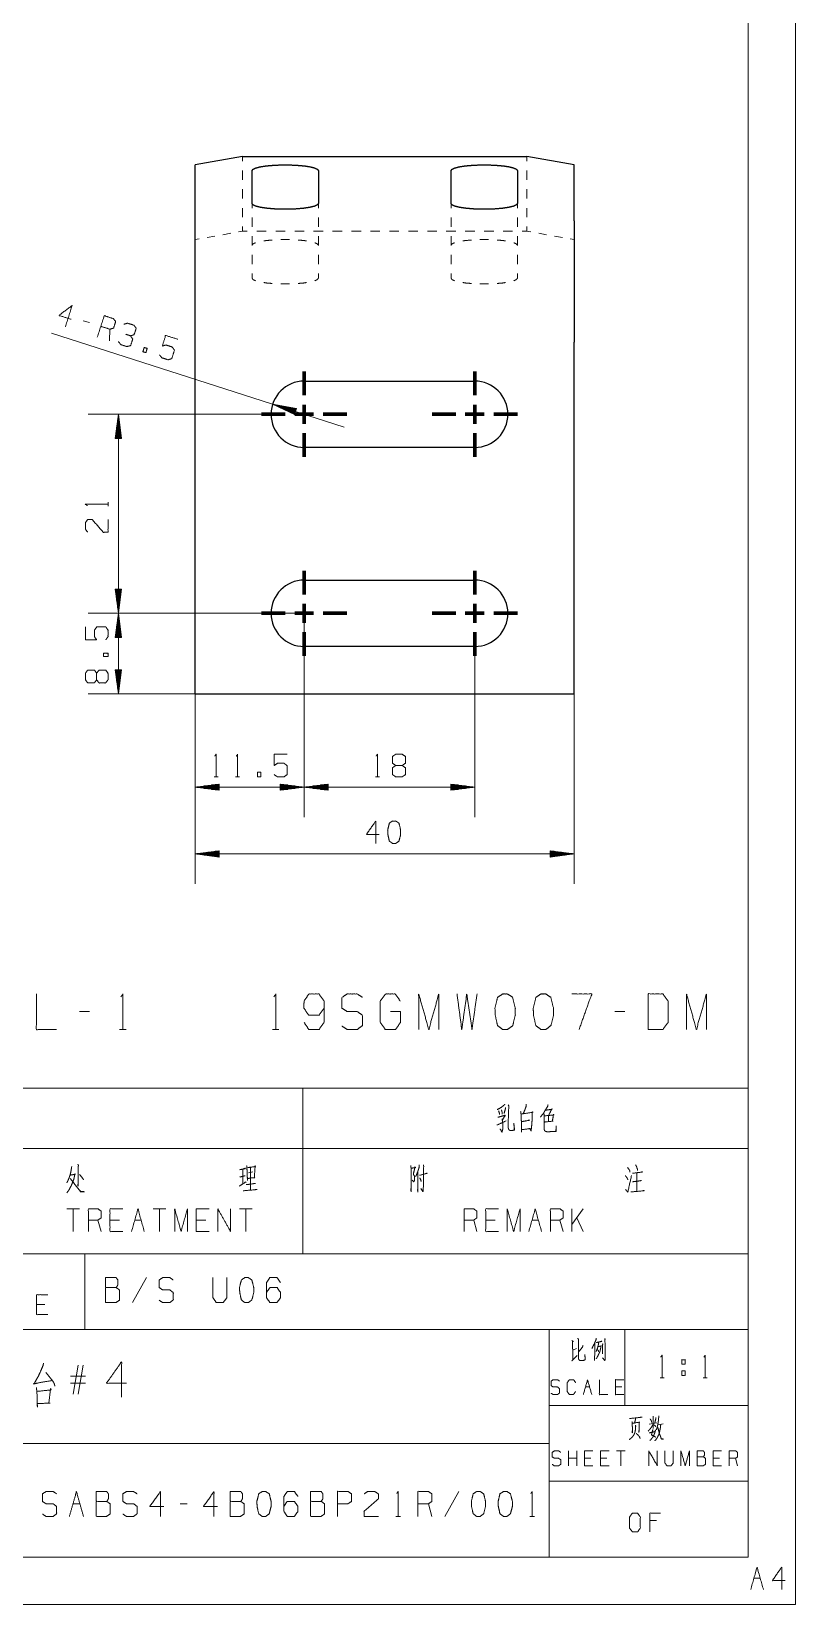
# Model space of a CAD drawing. Header units: millimetres. Extents: x 0 to 210, y 0 to 297.
# Drawn here: x 129.4 to 210, y 0 to 166 of the extents above; entities that cross this region are included whole.
import ezdxf

# ---------------------------------------------------------------- set-up
doc = ezdxf.new("R2010")
doc.units = ezdxf.units.MM
doc.layers.add('1', color=7, linetype='Continuous', true_color=0xffffff)

msp = doc.modelspace()

# ---------------------------------------------------------------- linework, layer by layer
at = {"layer": '1', "color": 132, "linetype": 'Continuous', "lineweight": 18}
for p, q in [((210, 0), (210, 297)), ((205, 5), (205, 292)), ((25, 37), (205, 37)), ((135, 37), (135, 29)), ((25, 29), (205, 29)), ((184, 29), (184, 5)), ((192, 29), (192, 21)), ((184, 21), (205, 21)), ((75, 17), (184, 17)), ((184, 13), (205, 13)), ((25, 5), (205, 5)), ((25, 5), (205, 5)), ((0, 0), (210, 0))]:
    msp.add_line(p, q, dxfattribs=at)
at = {"layer": '1', "color": 30, "linetype": 'Continuous', "lineweight": 25}
for p, q in [((151.65, 152.75), (146.65, 151.88)), ((151.65, 152.75), (181.65, 152.75)), ((186.65, 151.88), (181.65, 152.75)), ((146.65, 145.96), (146.65, 151.88)), ((152.65, 147.8), (152.65, 151.28)), ((159.65, 151.28), (159.65, 147.8)), ((173.65, 147.8), (173.65, 151.28)), ((180.65, 151.28), (180.65, 147.8)), ((186.65, 145.96), (186.65, 151.88)), ((146.65, 96.07), (146.65, 133.16)), ((186.65, 96.07), (186.65, 133.16)), ((158.15, 129.07), (176.15, 129.07)), ((176.15, 122.07), (158.15, 122.07)), ((158.15, 108.07), (176.15, 108.07)), ((176.15, 101.07), (158.15, 101.07)), ((146.65, 96.07), (186.65, 96.07))]:
    msp.add_line(p, q, dxfattribs=at)
at = {"layer": '1', "color": 43, "linetype": 'Continuous', "lineweight": 18}
for p, q in [((151.65, 152.26), (151.65, 152.75)), ((181.65, 152.75), (181.65, 152.26)), ((151.65, 150.29), (151.65, 151.27)), ((181.65, 151.27), (181.65, 150.29)), ((151.65, 148.32), (151.65, 149.3)), ((152.65, 147.8), (152.65, 147.31)), ((159.65, 147.31), (159.65, 147.8)), ((173.65, 147.8), (173.65, 147.31)), ((180.65, 147.31), (180.65, 147.8)), ((181.65, 149.3), (181.65, 148.32)), ((151.65, 146.35), (151.65, 147.33)), ((152.65, 146.32), (152.65, 145.34)), ((159.65, 145.34), (159.65, 146.32)), ((173.65, 146.32), (173.65, 145.34)), ((180.65, 145.34), (180.65, 146.32)), ((181.65, 147.33), (181.65, 146.35)), ((149.56, 144.51), (150.4, 144.66)), ((151.23, 144.8), (151.65, 144.87)), ((151.65, 144.87), (151.65, 145.37)), ((151.65, 144.87), (152.15, 144.87)), ((153.15, 144.87), (154.15, 144.87)), ((155.15, 144.87), (156.15, 144.87)), ((157.15, 144.87), (158.15, 144.87)), ((159.15, 144.87), (160.15, 144.87)), ((161.15, 144.87), (162.15, 144.87)), ((163.15, 144.87), (164.15, 144.87)), ((165.15, 144.87), (166.15, 144.87)), ((167.15, 144.87), (168.15, 144.87)), ((169.15, 144.87), (170.15, 144.87)), ((171.15, 144.87), (172.15, 144.87)), ((173.15, 144.87), (174.15, 144.87)), ((175.15, 144.87), (176.15, 144.87)), ((177.15, 144.87), (178.15, 144.87)), ((179.15, 144.87), (180.15, 144.87)), ((181.15, 144.87), (181.65, 144.87)), ((181.65, 145.37), (181.65, 144.87)), ((181.65, 144.87), (182.06, 144.8)), ((182.9, 144.66), (183.73, 144.51)), ((146.65, 144), (147.06, 144.08)), ((147.9, 144.22), (148.73, 144.37)), ((152.65, 144.36), (152.65, 143.37)), ((159.65, 143.37), (159.65, 144.36)), ((173.65, 144.36), (173.65, 143.37)), ((180.65, 143.37), (180.65, 144.36)), ((184.56, 144.37), (185.4, 144.22)), ((186.23, 144.08), (186.65, 144)), ((152.65, 142.39), (152.65, 141.4)), ((159.65, 141.4), (159.65, 142.39)), ((173.65, 142.39), (173.65, 141.4)), ((180.65, 141.4), (180.65, 142.39)), ((152.65, 140.42), (152.65, 139.92)), ((159.65, 139.92), (159.65, 140.42)), ((173.65, 140.42), (173.65, 139.92)), ((180.65, 139.92), (180.65, 140.42))]:
    msp.add_line(p, q, dxfattribs=at)
at = {"layer": '1', "color": 95, "linetype": 'Continuous', "lineweight": 18}
for p, q in [((135.48, 135.24), (134.84, 135.44)), ((137.6, 133.3), (137.65, 134.54)), ((137.45, 115.86), (137.45, 116.29)), ((148.64, 87.32), (149.06, 87.32)), ((150.92, 87.32), (151.34, 87.32)), ((165.67, 87.32), (166.09, 87.32)), ((135.51, 62.56), (134.45, 62.56)), ((192, 62.56), (190.94, 62.56)), ((138.68, 60.67), (139.35, 60.67)), ((154.82, 60.67), (155.49, 60.67)), ((128, 54.46), (158, 54.46)), ((158, 54.46), (158, 48.11)), ((158, 54.46), (205, 54.46)), ((205, 54.46), (205, 48.11)), ((128, 48.11), (158, 48.11)), ((158, 48.11), (158, 37)), ((158, 48.11), (205, 48.11)), ((205, 48.11), (205, 37)), ((152.27, 45.55), (152.75, 45.65)), ((152.5, 46.1), (152.48, 43.7)), ((193.26, 45.53), (193.26, 43.6)), ((134.45, 41.74), (133.11, 41.74)), ((133.78, 41.74), (133.78, 39.36)), ((143.56, 41.74), (142.21, 41.74)), ((142.88, 41.74), (142.88, 39.36)), ((152.66, 41.74), (151.32, 41.74)), ((151.99, 41.74), (151.99, 39.36)), ((187.58, 41.74), (186.41, 40.09)), ((186.41, 39.36), (186.41, 41.74)), ((136.73, 39.36), (136.39, 40.56)), ((138.67, 40.56), (137.66, 40.56)), ((140.27, 40.56), (140.94, 40.56)), ((147.77, 40.56), (146.76, 40.56)), ((176.37, 39.36), (176.04, 40.56)), ((178.31, 40.56), (177.31, 40.56)), ((182.19, 40.56), (182.87, 40.56)), ((185.48, 39.36), (185.14, 40.56)), ((187.58, 39.36), (186.91, 40.79)), ((128, 37), (158, 37)), ((158, 37), (205, 37)), ((141.51, 34.49), (140.03, 31.86)), ((130.8, 31.65), (129.91, 31.65)), ((186.57, 26.88), (186.89, 27.01)), ((133.76, 22.21), (134.29, 25.24)), ((134.84, 25.24), (134.31, 22.21)), ((135.09, 24.1), (133.51, 24.1)), ((135.09, 23.35), (133.51, 23.35)), ((195.7, 23.93), (196.13, 23.93)), ((198.01, 24.65), (198.35, 24.65)), ((198.01, 24.65), (198.01, 24.18)), ((200.25, 23.93), (200.68, 23.93)), ((187.83, 22.95), (188.27, 22.95)), ((191.67, 22.95), (191, 22.95)), ((194.57, 19.02), (195.36, 19.18)), ((195.48, 18.95), (196.02, 19.08)), ((186.03, 14.64), (186.03, 16.21)), ((186.92, 15.43), (186.03, 15.43)), ((186.92, 14.64), (186.92, 16.21)), ((188.4, 15.43), (187.73, 15.43)), ((190.09, 15.43), (189.43, 15.43)), ((192.01, 16.21), (191.12, 16.21)), ((191.57, 16.21), (191.57, 14.64)), ((201.97, 15.43), (201.31, 15.43)), ((203.89, 14.64), (203.67, 15.43)), ((174.46, 11.92), (172.98, 9.3)), ((133.75, 10.63), (134.49, 10.63)), ((145.8, 10.63), (145.06, 10.63)), ((171.63, 9.3), (171.26, 10.63)), ((167.83, 9.3), (168.3, 9.3)), ((181.97, 9.3), (182.44, 9.3)), ((195.32, 8.85), (194.63, 8.85)), ((205.61, 2.78), (206.28, 2.78))]:
    msp.add_line(p, q, dxfattribs=at)
at = {"layer": '1', "color": 13, "linetype": 'Continuous', "lineweight": 18}
for p, q in [((162.37, 124.21), (131.49, 134.11)), ((157.33, 126.18), (154.81, 126.64)), ((154.81, 126.64), (157.13, 125.54)), ((157.22, 125.84), (154.99, 126.55)), ((157.24, 125.89), (155, 126.6)), ((157.21, 125.79), (155.34, 126.39)), ((157.26, 125.93), (155.39, 126.53)), ((157.19, 125.74), (155.69, 126.22)), ((157.27, 125.98), (155.77, 126.46)), ((157.29, 126.03), (156.15, 126.39)), ((157.3, 126.08), (156.54, 126.32)), ((157.32, 126.13), (156.92, 126.26)), ((157.13, 125.54), (157.33, 126.18)), ((157.33, 126.18), (157.3, 126.19)), ((157.33, 126.18), (157.3, 126.19)), ((153.65, 125.57), (135.36, 125.57)), ((138.54, 125.57), (138.2, 123.03)), ((138.41, 123.03), (138.41, 124.6)), ((138.46, 123.03), (138.46, 124.99)), ((138.51, 123.03), (138.51, 125.38)), ((138.87, 123.03), (138.54, 125.57)), ((138.54, 104.57), (138.54, 125.57)), ((138.56, 123.03), (138.56, 125.38)), ((138.61, 123.03), (138.61, 124.99)), ((138.66, 123.03), (138.66, 124.6)), ((157.18, 125.69), (156.05, 126.06)), ((157.16, 125.64), (156.4, 125.89)), ((157.15, 125.6), (156.75, 125.72)), ((157.13, 125.55), (157.1, 125.56)), ((157.13, 125.55), (157.1, 125.56)), ((138.2, 123.03), (138.87, 123.03)), ((138.21, 123.03), (138.21, 123.06)), ((138.21, 123.03), (138.21, 123.06)), ((138.26, 123.03), (138.26, 123.45)), ((138.31, 123.03), (138.31, 123.83)), ((138.36, 123.03), (138.36, 124.22)), ((138.72, 123.03), (138.72, 124.22)), ((138.77, 123.03), (138.77, 123.83)), ((138.82, 123.03), (138.82, 123.45)), ((138.87, 123.03), (138.87, 123.06)), ((138.87, 123.03), (138.87, 123.06)), ((138.2, 107.11), (138.54, 104.57)), ((138.87, 107.11), (138.2, 107.11)), ((138.21, 107.11), (138.21, 107.08)), ((138.21, 107.11), (138.21, 107.08)), ((138.26, 107.11), (138.26, 106.69)), ((138.31, 107.11), (138.31, 106.31)), ((138.36, 107.11), (138.36, 105.92)), ((138.41, 107.11), (138.41, 105.53)), ((138.46, 107.11), (138.46, 105.15)), ((138.51, 107.11), (138.51, 104.76)), ((138.54, 104.57), (138.87, 107.11)), ((138.56, 107.11), (138.56, 104.76)), ((138.61, 107.11), (138.61, 105.15)), ((138.66, 107.11), (138.66, 105.53)), ((138.72, 107.11), (138.72, 105.92)), ((138.77, 107.11), (138.77, 106.31)), ((138.82, 107.11), (138.82, 106.69)), ((138.87, 107.11), (138.87, 107.08)), ((138.87, 107.11), (138.87, 107.08)), ((158.15, 104.57), (135.36, 104.57)), ((158.15, 104.57), (135.36, 104.57)), ((138.54, 104.57), (138.2, 102.03)), ((138.87, 102.03), (138.54, 104.57)), ((138.54, 104.57), (138.54, 96.07)), ((158.15, 104.57), (158.15, 83.05)), ((158.15, 104.57), (158.15, 83.05)), ((138.36, 102.03), (138.36, 103.22)), ((138.41, 102.03), (138.41, 103.6)), ((138.46, 102.03), (138.46, 103.99)), ((138.51, 102.03), (138.51, 104.38)), ((138.56, 102.03), (138.56, 104.38)), ((138.61, 102.03), (138.61, 103.99)), ((138.66, 102.03), (138.66, 103.6)), ((138.72, 102.03), (138.72, 103.22)), ((138.2, 102.03), (138.87, 102.03)), ((138.21, 102.03), (138.21, 102.06)), ((138.21, 102.03), (138.21, 102.06)), ((138.26, 102.03), (138.26, 102.45)), ((138.31, 102.03), (138.31, 102.83)), ((138.77, 102.03), (138.77, 102.83)), ((138.82, 102.03), (138.82, 102.45)), ((138.87, 102.03), (138.87, 102.06)), ((138.87, 102.03), (138.87, 102.06)), ((176.15, 100.07), (176.15, 83.05)), ((138.2, 98.61), (138.54, 96.07)), ((138.87, 98.61), (138.2, 98.61)), ((138.21, 98.61), (138.21, 98.58)), ((138.21, 98.61), (138.21, 98.58)), ((138.26, 98.61), (138.26, 98.19)), ((138.31, 98.61), (138.31, 97.81)), ((138.36, 98.61), (138.36, 97.42)), ((138.41, 98.61), (138.41, 97.03)), ((138.46, 98.61), (138.46, 96.65)), ((138.51, 98.61), (138.51, 96.26)), ((138.54, 96.07), (138.87, 98.61)), ((138.56, 98.61), (138.56, 96.26)), ((138.61, 98.61), (138.61, 96.65)), ((138.66, 98.61), (138.66, 97.03)), ((138.72, 98.61), (138.72, 97.42)), ((138.77, 98.61), (138.77, 97.81)), ((138.82, 98.61), (138.82, 98.19)), ((138.87, 98.61), (138.87, 98.58)), ((138.87, 98.61), (138.87, 98.58)), ((146.65, 96.07), (135.36, 96.07)), ((146.65, 96.07), (146.65, 76.02)), ((146.65, 96.07), (146.65, 83.05)), ((186.65, 96.07), (186.65, 76.02)), ((149.19, 86.56), (146.65, 86.23)), ((149.19, 86.31), (147.23, 86.31)), ((149.19, 86.36), (147.61, 86.36)), ((149.19, 86.41), (148, 86.41)), ((149.19, 86.46), (148.38, 86.46)), ((149.19, 86.51), (148.77, 86.51)), ((149.19, 86.56), (149.15, 86.56)), ((149.19, 86.56), (149.15, 86.56)), ((149.19, 85.9), (149.19, 86.56)), ((155.61, 86.56), (155.64, 86.56)), ((155.61, 86.56), (155.64, 86.56)), ((155.61, 86.56), (155.61, 85.9)), ((158.15, 86.23), (155.61, 86.56)), ((155.61, 86.51), (156.02, 86.51)), ((155.61, 86.46), (156.41, 86.46)), ((155.61, 86.41), (156.8, 86.41)), ((155.61, 86.36), (157.18, 86.36)), ((155.61, 86.31), (157.57, 86.31)), ((160.69, 86.56), (158.15, 86.23)), ((160.69, 86.31), (158.73, 86.31)), ((160.69, 86.36), (159.11, 86.36)), ((160.69, 86.41), (159.5, 86.41)), ((160.69, 86.46), (159.88, 86.46)), ((160.69, 86.51), (160.27, 86.51)), ((160.69, 86.56), (160.65, 86.56)), ((160.69, 86.56), (160.65, 86.56)), ((160.69, 85.9), (160.69, 86.56)), ((173.61, 86.56), (173.64, 86.56)), ((173.61, 86.56), (173.64, 86.56)), ((173.61, 86.56), (173.61, 85.9)), ((176.15, 86.23), (173.61, 86.56)), ((173.61, 86.51), (174.02, 86.51)), ((173.61, 86.46), (174.41, 86.46)), ((173.61, 86.41), (174.8, 86.41)), ((173.61, 86.36), (175.18, 86.36)), ((173.61, 86.31), (175.57, 86.31)), ((146.65, 86.23), (149.19, 85.9)), ((158.15, 86.23), (146.65, 86.23)), ((149.19, 86.25), (146.84, 86.25)), ((149.19, 86.2), (146.84, 86.2)), ((149.19, 86.15), (147.23, 86.15)), ((149.19, 86.1), (147.61, 86.1)), ((149.19, 86.05), (148, 86.05)), ((149.19, 86), (148.38, 86)), ((149.19, 85.95), (148.77, 85.95)), ((149.19, 85.9), (149.15, 85.9)), ((149.19, 85.9), (149.15, 85.9)), ((155.61, 86.25), (157.95, 86.25)), ((155.61, 85.9), (158.15, 86.23)), ((155.61, 86.2), (157.95, 86.2)), ((155.61, 86.15), (157.57, 86.15)), ((155.61, 86.1), (157.18, 86.1)), ((155.61, 86.05), (156.8, 86.05)), ((155.61, 86), (156.41, 86)), ((155.61, 85.95), (156.02, 85.95)), ((155.61, 85.9), (155.64, 85.9)), ((155.61, 85.9), (155.64, 85.9)), ((158.15, 86.23), (160.69, 85.9)), ((158.15, 86.23), (176.15, 86.23)), ((160.69, 86.25), (158.34, 86.25)), ((160.69, 86.2), (158.34, 86.2)), ((160.69, 86.15), (158.73, 86.15)), ((160.69, 86.1), (159.11, 86.1)), ((160.69, 86.05), (159.5, 86.05)), ((160.69, 86), (159.88, 86)), ((160.69, 85.95), (160.27, 85.95)), ((160.69, 85.9), (160.65, 85.9)), ((160.69, 85.9), (160.65, 85.9)), ((173.61, 86.25), (175.95, 86.25)), ((173.61, 85.9), (176.15, 86.23)), ((173.61, 86.2), (175.95, 86.2)), ((173.61, 86.15), (175.57, 86.15)), ((173.61, 86.1), (175.18, 86.1)), ((173.61, 86.05), (174.8, 86.05)), ((173.61, 86), (174.41, 86)), ((173.61, 85.95), (174.02, 85.95)), ((173.61, 85.9), (173.64, 85.9)), ((173.61, 85.9), (173.64, 85.9)), ((149.19, 79.53), (146.65, 79.19)), ((146.65, 79.19), (149.19, 78.86)), ((186.65, 79.19), (146.65, 79.19)), ((149.19, 79.22), (146.84, 79.22)), ((149.19, 79.17), (146.84, 79.17)), ((149.19, 79.27), (147.23, 79.27)), ((149.19, 79.12), (147.23, 79.12)), ((149.19, 79.32), (147.61, 79.32)), ((149.19, 79.07), (147.61, 79.07)), ((149.19, 79.37), (148, 79.37)), ((149.19, 79.02), (148, 79.02)), ((149.19, 79.42), (148.38, 79.42)), ((149.19, 78.97), (148.38, 78.97)), ((149.19, 79.47), (148.77, 79.47)), ((149.19, 78.92), (148.77, 78.92)), ((149.19, 79.53), (149.15, 79.53)), ((149.19, 79.53), (149.15, 79.53)), ((149.19, 78.86), (149.15, 78.86)), ((149.19, 78.86), (149.15, 78.86)), ((149.19, 78.86), (149.19, 79.53)), ((184.11, 79.53), (184.14, 79.53)), ((184.11, 79.53), (184.14, 79.53)), ((184.11, 79.53), (184.11, 78.86)), ((186.65, 79.19), (184.11, 79.53)), ((184.11, 79.47), (184.52, 79.47)), ((184.11, 79.42), (184.91, 79.42)), ((184.11, 79.37), (185.3, 79.37)), ((184.11, 79.32), (185.68, 79.32)), ((184.11, 79.27), (186.07, 79.27)), ((184.11, 79.22), (186.45, 79.22)), ((184.11, 78.86), (186.65, 79.19)), ((184.11, 79.17), (186.45, 79.17)), ((184.11, 79.12), (186.07, 79.12)), ((184.11, 79.07), (185.68, 79.07)), ((184.11, 79.02), (185.3, 79.02)), ((184.11, 78.97), (184.91, 78.97)), ((184.11, 78.92), (184.52, 78.92)), ((184.11, 78.86), (184.14, 78.86)), ((184.11, 78.86), (184.14, 78.86))]:
    msp.add_line(p, q, dxfattribs=at)
at = {"layer": '1', "color": 252, "linetype": 'Continuous', "lineweight": 70}
for p, q in [((158.15, 127.57), (158.15, 130.07)), ((176.15, 127.57), (176.15, 130.07)), ((158.15, 124.57), (158.15, 126.57)), ((176.15, 124.57), (176.15, 126.57)), ((156.15, 125.57), (153.65, 125.57)), ((157.15, 125.57), (159.15, 125.57)), ((160.15, 125.57), (162.65, 125.57)), ((174.15, 125.57), (171.65, 125.57)), ((175.15, 125.57), (177.15, 125.57)), ((178.15, 125.57), (180.65, 125.57)), ((158.15, 123.57), (158.15, 121.07)), ((176.15, 123.57), (176.15, 121.07)), ((158.15, 106.57), (158.15, 109.07)), ((176.15, 106.57), (176.15, 109.07)), ((156.15, 104.57), (153.65, 104.57)), ((157.15, 104.57), (159.15, 104.57)), ((158.15, 103.57), (158.15, 105.57)), ((160.15, 104.57), (162.65, 104.57)), ((174.15, 104.57), (171.65, 104.57)), ((175.15, 104.57), (177.15, 104.57)), ((176.15, 103.57), (176.15, 105.57)), ((178.15, 104.57), (180.65, 104.57)), ((158.15, 102.57), (158.15, 100.07)), ((176.15, 102.57), (176.15, 100.07))]:
    msp.add_line(p, q, dxfattribs=at)
at = {"layer": '1', "color": 30, "linetype": 'Continuous', "lineweight": 25}
for centre, start, end in [((158.15, 125.57), 90, 270), ((176.15, 125.57), 270, 90), ((158.15, 104.57), 90, 270), ((176.15, 104.57), 270, 90)]:
    msp.add_arc(centre, 3.5, start, end, dxfattribs=at)
for points, knots in [([(152.65, 151.28), (152.75, 151.42), (153.05, 151.56), (153.53, 151.68), (154.16, 151.78), (154.91, 151.84), (155.72, 151.88), (156.57, 151.88), (157.39, 151.84), (158.13, 151.78), (158.77, 151.68), (159.25, 151.56), (159.54, 151.42), (159.65, 151.28)], [0, 0, 0.024433, 0.069738, 0.137779, 0.22575, 0.329031, 0.441919, 0.558081, 0.670969, 0.77425, 0.86222, 0.930262, 0.975567, 1, 1]), ([(173.65, 151.28), (173.75, 151.42), (174.05, 151.56), (174.53, 151.68), (175.16, 151.78), (175.91, 151.84), (176.72, 151.88), (177.57, 151.88), (178.39, 151.84), (179.13, 151.78), (179.77, 151.68), (180.25, 151.56), (180.54, 151.42), (180.65, 151.28)], [0, 0, 0.024435, 0.069737, 0.137779, 0.225751, 0.329033, 0.441921, 0.558081, 0.670969, 0.774251, 0.86222, 0.930262, 0.975567, 1, 1]), ([(159.65, 147.8), (159.54, 147.66), (159.25, 147.52), (158.77, 147.4), (158.13, 147.3), (157.39, 147.23), (156.57, 147.2), (155.72, 147.2), (154.91, 147.23), (154.16, 147.3), (153.53, 147.4), (153.05, 147.52), (152.75, 147.66), (152.65, 147.8)], [0, 0, 0.024433, 0.069738, 0.13778, 0.22575, 0.329031, 0.441919, 0.558081, 0.670969, 0.77425, 0.862221, 0.930262, 0.975567, 1, 1]), ([(180.65, 147.8), (180.54, 147.66), (180.25, 147.52), (179.77, 147.4), (179.13, 147.3), (178.39, 147.23), (177.57, 147.2), (176.72, 147.2), (175.91, 147.23), (175.16, 147.3), (174.53, 147.4), (174.05, 147.52), (173.75, 147.66), (173.65, 147.8)], [0, 0, 0.024433, 0.069738, 0.13778, 0.225749, 0.329031, 0.441919, 0.558079, 0.670967, 0.774249, 0.862221, 0.930263, 0.975565, 1, 1]), ([(146.65, 133.16), (146.65, 136.43), (146.65, 139.48), (146.65, 142.13), (146.65, 144.21), (146.65, 145.57), (146.65, 145.96)], [0, 0, 0.255023, 0.493697, 0.700724, 0.862834, 0.969633, 1, 1]), ([(186.65, 145.96), (186.65, 144.99), (186.65, 143.25), (186.65, 140.87), (186.65, 137.99), (186.65, 134.81), (186.65, 133.16)], [0, 0, 0.076335, 0.21188, 0.397945, 0.622604, 0.871454, 1, 1])]:
    msp.add_open_spline(points, degree=1, knots=knots, dxfattribs=at)
at = {"layer": '1', "color": 43, "linetype": 'Continuous', "lineweight": 18}
for points, knots in [([(153, 143.66), (152.75, 143.54), (152.65, 143.4)], [0, 0, 0.609068, 1, 1]), ([(154.79, 143.95), (154.16, 143.9), (153.88, 143.85)], [0, 0, 0.693998, 1, 1]), ([(156.6, 144), (156.57, 144), (155.72, 144), (155.69, 144)], [0, 0, 0.035354, 0.964646, 1, 1]), ([(158.41, 143.85), (158.13, 143.9), (157.51, 143.95)], [0, 0, 0.306002, 1, 1]), ([(159.65, 143.4), (159.54, 143.54), (159.29, 143.66)], [0, 0, 0.390932, 1, 1]), ([(174, 143.66), (173.75, 143.54), (173.65, 143.4)], [0, 0, 0.609044, 1, 1]), ([(175.79, 143.95), (175.16, 143.9), (174.88, 143.85)], [0, 0, 0.693995, 1, 1]), ([(177.6, 144), (177.57, 144), (176.72, 144), (176.69, 144)], [0, 0, 0.035365, 0.964635, 1, 1]), ([(179.41, 143.85), (179.13, 143.9), (178.51, 143.95)], [0, 0, 0.305998, 1, 1]), ([(180.65, 143.4), (180.54, 143.54), (180.29, 143.66)], [0, 0, 0.390924, 1, 1]), ([(152.65, 139.92), (152.75, 139.78), (153, 139.66)], [0, 0, 0.390935, 1, 1]), ([(153.88, 139.47), (154.16, 139.42), (154.79, 139.37)], [0, 0, 0.306, 1, 1]), ([(157.51, 139.37), (158.13, 139.42), (158.41, 139.47)], [0, 0, 0.694, 1, 1]), ([(159.29, 139.66), (159.54, 139.78), (159.65, 139.92)], [0, 0, 0.609065, 1, 1]), ([(173.65, 139.92), (173.75, 139.78), (174, 139.66)], [0, 0, 0.390959, 1, 1]), ([(174.88, 139.47), (175.16, 139.42), (175.79, 139.37)], [0, 0, 0.306004, 1, 1]), ([(178.51, 139.37), (179.13, 139.42), (179.41, 139.47)], [0, 0, 0.694003, 1, 1]), ([(180.29, 139.66), (180.54, 139.78), (180.65, 139.92)], [0, 0, 0.609073, 1, 1]), ([(155.69, 139.32), (155.72, 139.32), (156.57, 139.32), (156.6, 139.32)], [0, 0, 0.035354, 0.964646, 1, 1]), ([(176.69, 139.32), (176.72, 139.32), (177.57, 139.32), (177.6, 139.32)], [0, 0, 0.035365, 0.964635, 1, 1])]:
    msp.add_open_spline(points, degree=1, knots=knots, dxfattribs=at)
at = {"layer": '1', "color": 95, "linetype": 'Continuous', "lineweight": 18}
for points, knots in [([(133.56, 135.59), (132.28, 136), (133.67, 137.05), (132.95, 134.79)], [0, 0, 0.24587, 0.565295, 1, 1]), ([(136.32, 133.71), (137.05, 135.97), (138.01, 135.66), (138.26, 135.35), (138.04, 134.66), (137.65, 134.54), (136.69, 134.85)], [0, 0, 0.400951, 0.571035, 0.639277, 0.761673, 0.829916, 1, 1]), ([(139.82, 133.85), (140.2, 133.96), (140.43, 134.65), (140.17, 134.97), (139.52, 135.18), (139.13, 135.07)], [0, 0, 0.153875, 0.429853, 0.583727, 0.846125, 1, 1]), ([(138.56, 133.23), (138.79, 132.92), (139.45, 132.71), (139.84, 132.82), (140.06, 133.51), (139.82, 133.85), (139.33, 134.01)], [0, 0, 0.12412, 0.343689, 0.472447, 0.703377, 0.836731, 1, 1]), ([(142.88, 131.84), (143.13, 131.53), (143.79, 131.32), (144.17, 131.43), (144.46, 132.33), (144.22, 132.67), (143.56, 132.88), (143.18, 132.77), (143.53, 133.89), (144.83, 133.48)], [0, 0, 0.062228, 0.168344, 0.230572, 0.376816, 0.441266, 0.547381, 0.609609, 0.79049, 1, 1]), ([(141.13, 132.17), (141.45, 132.07), (141.59, 132.52), (141.27, 132.62), (141.13, 132.17)], [0, 0, 0.207091, 0.500004, 0.707093, 1, 1]), ([(135.27, 115.93), (135.07, 116.08), (137.45, 116.08)], [0, 0, 0.093491, 1, 1]), ([(135.3, 113.13), (135.07, 113.45), (135.07, 114.14), (135.3, 114.47), (135.77, 114.47), (136.97, 113.11), (137.45, 113.13), (137.45, 114.47)], [0, 0, 0.069693, 0.192977, 0.265274, 0.350227, 0.67474, 0.759752, 1, 1]), ([(137.22, 101.77), (137.45, 102.11), (137.45, 102.8), (137.22, 103.14), (136.27, 103.14), (136.02, 102.8), (136.02, 102.11), (136.25, 101.77), (135.07, 101.77), (135.07, 103.14)], [0, 0, 0.062228, 0.168343, 0.230571, 0.376816, 0.441265, 0.547381, 0.609609, 0.79049, 1, 1]), ([(137.45, 100.01), (137.45, 100.35), (136.97, 100.35), (136.97, 100.01), (137.45, 100.01)], [0, 0, 0.207088, 0.5, 0.707088, 1, 1]), ([(136.25, 97.56), (136.02, 97.24), (135.3, 97.24), (135.07, 97.56), (135.07, 98.25), (135.3, 98.58), (136.02, 98.58), (136.25, 98.25), (136.25, 97.56), (136.5, 97.22), (137.2, 97.22), (137.45, 97.56), (137.45, 98.25), (137.22, 98.58), (136.5, 98.58), (136.25, 98.25)], [0, 0, 0.047573, 0.136085, 0.183658, 0.267814, 0.317165, 0.405677, 0.455028, 0.539184, 0.590296, 0.675755, 0.726868, 0.811024, 0.860375, 0.948887, 1, 1]), ([(148.71, 89.5), (148.85, 89.7), (148.85, 87.32)], [0, 0, 0.09349, 1, 1]), ([(150.99, 89.5), (151.13, 89.7), (151.13, 87.32)], [0, 0, 0.093488, 1, 1]), ([(154.99, 87.55), (155.33, 87.32), (156.02, 87.32), (156.35, 87.55), (156.35, 88.5), (156.02, 88.75), (155.33, 88.75), (154.99, 88.52), (154.99, 89.7), (156.35, 89.7)], [0, 0, 0.062229, 0.168344, 0.230573, 0.376817, 0.441266, 0.547382, 0.609609, 0.79049, 1, 1]), ([(165.74, 89.5), (165.88, 89.7), (165.88, 87.32)], [0, 0, 0.09349, 1, 1]), ([(167.8, 88.52), (167.48, 88.75), (167.48, 89.47), (167.8, 89.7), (168.49, 89.7), (168.83, 89.47), (168.83, 88.75), (168.49, 88.52), (167.8, 88.52), (167.46, 88.27), (167.46, 87.57), (167.8, 87.32), (168.49, 87.32), (168.83, 87.55), (168.83, 88.27), (168.49, 88.52)], [0, 0, 0.047573, 0.136085, 0.183658, 0.267814, 0.317165, 0.405676, 0.455027, 0.539183, 0.590295, 0.675756, 0.726869, 0.811025, 0.860376, 0.948888, 1, 1]), ([(153.23, 87.32), (153.56, 87.32), (153.56, 87.8), (153.23, 87.8), (153.23, 87.32)], [0, 0, 0.207086, 0.5, 0.707086, 1, 1]), ([(166.05, 81.24), (164.71, 81.24), (165.71, 82.66), (165.71, 80.29)], [0, 0, 0.245869, 0.565294, 1, 1]), ([(167.81, 80.29), (168.15, 80.54), (168.33, 81.24), (168.33, 81.71), (168.15, 82.44), (167.81, 82.66), (167.48, 82.66), (167.14, 82.44), (166.96, 81.71), (166.98, 81.24), (167.14, 80.54), (167.48, 80.29), (167.81, 80.29)], [0, 0, 0.067525, 0.183971, 0.260583, 0.380942, 0.44614, 0.500305, 0.565504, 0.685863, 0.762528, 0.878309, 0.945835, 1, 1]), ([(129.89, 64.41), (129.89, 60.67), (132.01, 60.67)], [0, 0, 0.638733, 1, 1]), ([(138.8, 64.1), (139.02, 64.41), (139.02, 60.67)], [0, 0, 0.093489, 1, 1]), ([(154.94, 64.1), (155.16, 64.41), (155.16, 60.67)], [0, 0, 0.093489, 1, 1]), ([(158.14, 61.42), (158.64, 60.67), (159.72, 60.67), (160.25, 61.42), (160.25, 63.66), (159.72, 64.41), (158.64, 64.41), (158.14, 63.66), (158.11, 62.92), (158.64, 62.17), (159.72, 62.17), (160.25, 62.92)], [0, 0, 0.076856, 0.169525, 0.247728, 0.439296, 0.517499, 0.610168, 0.687024, 0.750925, 0.829128, 0.921797, 1, 1]), ([(162.14, 61.03), (162.67, 60.67), (163.76, 60.67), (164.29, 61.07), (164.29, 62.17), (163.76, 62.56), (162.7, 62.56), (162.14, 62.92), (162.14, 64.06), (162.7, 64.41), (163.76, 64.41), (164.29, 64.06)], [0, 0, 0.068035, 0.184055, 0.254519, 0.372335, 0.442799, 0.555844, 0.62637, 0.748394, 0.81892, 0.931965, 1, 1]), ([(167.26, 62.56), (168.32, 62.56), (168.32, 61.42), (167.79, 60.67), (166.71, 60.67), (166.18, 61.42), (166.18, 63.66), (166.73, 64.41), (167.76, 64.41), (168.29, 63.66)], [0, 0, 0.103295, 0.214795, 0.30426, 0.410275, 0.49974, 0.718895, 0.809957, 0.910535, 1, 1]), ([(170.24, 60.67), (170.24, 64.41), (171.3, 60.67), (172.36, 64.41), (172.36, 60.67)], [0, 0, 0.245192, 0.5, 0.754808, 1, 1]), ([(174.28, 64.41), (174.78, 60.67), (175.31, 64.41), (175.86, 60.67), (176.39, 64.41)], [0, 0, 0.249745, 0.499742, 0.750003, 1, 1]), ([(179.62, 60.67), (180.15, 61.07), (180.43, 62.17), (180.43, 62.92), (180.15, 64.06), (179.62, 64.41), (179.09, 64.41), (178.56, 64.06), (178.28, 62.92), (178.31, 62.17), (178.56, 61.07), (179.09, 60.67), (179.62, 60.67)], [0, 0, 0.067525, 0.183971, 0.260584, 0.380943, 0.446141, 0.500306, 0.565504, 0.685863, 0.762529, 0.87831, 0.945835, 1, 1]), ([(183.65, 60.67), (184.18, 61.07), (184.46, 62.17), (184.46, 62.92), (184.18, 64.06), (183.65, 64.41), (183.13, 64.41), (182.6, 64.06), (182.32, 62.92), (182.35, 62.17), (182.6, 61.07), (183.13, 60.67), (183.65, 60.67)], [0, 0, 0.067525, 0.183971, 0.260584, 0.380943, 0.446141, 0.500306, 0.565504, 0.685863, 0.762529, 0.87831, 0.945835, 1, 1]), ([(187.16, 60.67), (188.5, 64.41), (186.38, 64.41)], [0, 0, 0.652469, 1, 1]), ([(194.45, 60.67), (196.01, 60.67), (196.57, 61.42), (196.57, 63.66), (196.01, 64.41), (194.45, 64.41), (194.45, 60.67)], [0, 0, 0.142135, 0.227162, 0.43179, 0.516816, 0.658952, 1, 1]), ([(198.49, 60.67), (198.49, 64.41), (199.54, 60.67), (200.6, 64.41), (200.6, 60.67)], [0, 0, 0.245192, 0.5, 0.754808, 1, 1]), ([(179.33, 52.78), (179.24, 52.68), (178.94, 52.45), (178.69, 52.3), (178.52, 52.22)], [0, 0, 0.13477, 0.513862, 0.806108, 1, 1]), ([(178.59, 51.4), (179.38, 51.63), (179.06, 51.12), (179.03, 51.23), (179.1, 50.87), (179.1, 50.33), (179.1, 50.15), (179.06, 49.98), (179.05, 49.85), (179.01, 49.83), (178.82, 50.2), (179.03, 49.85)], [0, 0, 0.218266, 0.374756, 0.402763, 0.497049, 0.642278, 0.688489, 0.73563, 0.768965, 0.780398, 0.891936, 1, 1]), ([(178.67, 52.08), (178.75, 51.83), (178.75, 51.68)], [0, 0, 0.633974, 1, 1]), ([(178.98, 52.18), (179.03, 51.95), (179.03, 51.75)], [0, 0, 0.536133, 1, 1]), ([(179.38, 52.43), (179.38, 52.28), (179.24, 51.8)], [0, 0, 0.232343, 1, 1]), ([(179.68, 52.73), (179.75, 52.57), (179.74, 52.63), (179.66, 50.4), (179.7, 50.23), (179.74, 50.13), (179.79, 50.05), (179.86, 50.02), (179.95, 50), (180.35, 50.05), (180.27, 50.8), (180.32, 50.08)], [0, 0, 0.033981, 0.044848, 0.501023, 0.537607, 0.559342, 0.578164, 0.593533, 0.612352, 0.696285, 0.851037, 1, 1]), ([(180.99, 52.03), (181.04, 51.72), (181.07, 50.93), (181.09, 49.83), (181.09, 50.1), (181.99, 50.2), (181.91, 50.23), (181.78, 50.18)], [0, 0, 0.084325, 0.305974, 0.610485, 0.686604, 0.937641, 0.963061, 1, 1]), ([(181.06, 51.75), (182.29, 51.93), (182.22, 52), (182.22, 51.78), (182.19, 50.95), (182.15, 50.48), (182.12, 50.2), (182.1, 49.95), (181.99, 50.18)], [0, 0, 0.341754, 0.369946, 0.431482, 0.657324, 0.787594, 0.863424, 0.931969, 1, 1]), ([(181.59, 52.78), (181.57, 52.57), (181.45, 52.22), (181.25, 51.75)], [0, 0, 0.18501, 0.527068, 1, 1]), ([(183.88, 52.73), (183.85, 52.57), (183.58, 52.13), (183.44, 51.88), (183.28, 51.68), (183.09, 51.43)], [0, 0, 0.10034, 0.440407, 0.627408, 0.793795, 1, 1]), ([(183.44, 51.8), (183.48, 51.58), (183.46, 50.45), (183.48, 50.25), (183.48, 50.13), (183.51, 50), (183.65, 49.9), (183.79, 49.88), (184.69, 49.9), (184.71, 49.9), (184.73, 49.93), (184.75, 50.5), (184.71, 49.9)], [0, 0, 0.053568, 0.318199, 0.365421, 0.394821, 0.425373, 0.466109, 0.499878, 0.711972, 0.716134, 0.723335, 0.858637, 1, 1]), ([(183.48, 51.55), (184.52, 51.65), (184.46, 51.72), (184.34, 50.98), (184.41, 51), (183.48, 50.9)], [0, 0, 0.359181, 0.390675, 0.65129, 0.676998, 1, 1]), ([(183.62, 52.15), (184.32, 52.25), (184.29, 52.3), (183.93, 51.58), (183.92, 50.95)], [0, 0, 0.323515, 0.351259, 0.716711, 1, 1]), ([(178.48, 50.6), (178.6, 50.62), (179.45, 51.03)], [0, 0, 0.118618, 1, 1]), ([(181.15, 50.95), (181.96, 51.1), (181.89, 51.12), (181.78, 51.08)], [0, 0, 0.81135, 0.884934, 1, 1]), ([(133.62, 46.2), (133.6, 46.05), (133.51, 45.55), (133.41, 45.2), (133.32, 44.95), (133.21, 44.7), (133.11, 44.5)], [0, 0, 0.084492, 0.368532, 0.573115, 0.721449, 0.873364, 1, 1]), ([(133.44, 45.3), (134.01, 45.4), (133.95, 45.45), (133.92, 45.23), (133.85, 44.9), (133.78, 44.7), (133.67, 44.43), (133.58, 44.2), (133.44, 43.95), (133.34, 43.75), (133.12, 43.45)], [0, 0, 0.202442, 0.228128, 0.308404, 0.425633, 0.500399, 0.604283, 0.689484, 0.790716, 0.870504, 1, 1]), ([(133.44, 44.95), (134.57, 43.53), (134.98, 43.55), (134.96, 43.55), (134.59, 43.58), (134.4, 43.75)], [0, 0, 0.632182, 0.773704, 0.779845, 0.909107, 1, 1]), ([(134.27, 46.45), (134.33, 46.33), (134.31, 46.2), (134.29, 44.13), (134.27, 44.25), (134.31, 44.52)], [0, 0, 0.049544, 0.095608, 0.852769, 0.898833, 1, 1]), ([(134.43, 45.37), (134.47, 45.35), (134.79, 44.95), (134.87, 44.8)], [0, 0, 0.059427, 0.761012, 1, 1]), ([(151.34, 45.87), (151.97, 46), (151.92, 46.03), (151.67, 45.93), (151.67, 44.38), (151.32, 44.15), (152.02, 44.6)], [0, 0, 0.171502, 0.187005, 0.257591, 0.667526, 0.778352, 1, 1]), ([(151.92, 45.23), (151.9, 45.23), (151.35, 45.1)], [0, 0, 0.030488, 1, 1]), ([(152.08, 46.28), (152.11, 46.08), (152.13, 45.45), (152.17, 44.75), (152.15, 44.93), (152.52, 45), (152.96, 45.02), (152.89, 45.05), (152.98, 46.3), (153, 46.22), (152.94, 46.2), (152.13, 46.08)], [0, 0, 0.0422, 0.172115, 0.317746, 0.354292, 0.432973, 0.524933, 0.540513, 0.800887, 0.816899, 0.82908, 1, 1]), ([(169.39, 46.3), (169.43, 46.05), (169.43, 43.55), (169.41, 43.78), (169.43, 43.95)], [0, 0, 0.080051, 0.872677, 0.944235, 1, 1]), ([(169.45, 46.03), (169.92, 46.1), (169.85, 46.18), (169.68, 45.45), (169.7, 45.35), (169.77, 45.23), (169.8, 45.1), (169.8, 44.8), (169.77, 44.68), (169.71, 44.58), (169.55, 44.77), (169.73, 44.63)], [0, 0, 0.176442, 0.214088, 0.486646, 0.523736, 0.576187, 0.623634, 0.733208, 0.780655, 0.821996, 0.915332, 1, 1]), ([(170.3, 46.38), (170.3, 46.2), (170.21, 45.9), (170.1, 45.58), (170, 45.33), (169.91, 45.15)], [0, 0, 0.134901, 0.375991, 0.639526, 0.848868, 1, 1]), ([(170.15, 45.7), (170.14, 43.53), (170.12, 43.73), (170.14, 43.88)], [0, 0, 0.860771, 0.940227, 1, 1]), ([(170.33, 45.28), (171.13, 45.5), (171.07, 45.5), (170.91, 45.43)], [0, 0, 0.783137, 0.83338, 1, 1]), ([(170.35, 45), (170.47, 44.77), (170.49, 44.63), (170.42, 44.9)], [0, 0, 0.371199, 0.589534, 1, 1]), ([(170.74, 46.4), (170.76, 46.22), (170.72, 43.8), (170.72, 43.65), (170.68, 43.55), (170.47, 43.88), (170.7, 43.6)], [0, 0, 0.048809, 0.721807, 0.76343, 0.792863, 0.900557, 1, 1]), ([(192.04, 45.25), (192.12, 45.15), (192.23, 45), (192.28, 44.9), (192.3, 44.8)], [0, 0, 0.250894, 0.596274, 0.80908, 1, 1]), ([(192.07, 43.78), (192.3, 43.5), (192.69, 45.25)], [0, 0, 0.166599, 1, 1]), ([(192.28, 46.1), (192.51, 45.78), (192.53, 45.62)], [0, 0, 0.724915, 1, 1]), ([(192.81, 45.5), (193.63, 45.6), (193.86, 45.62), (193.79, 45.65), (193.7, 45.6)], [0, 0, 0.66772, 0.856119, 0.91724, 1, 1]), ([(193.11, 46.4), (193.22, 46.22), (193.27, 46.05), (193.31, 45.95), (193.31, 45.8)], [0, 0, 0.317961, 0.602104, 0.766914, 1, 1]), ([(151.72, 43.65), (153.19, 43.78), (153.09, 43.8), (152.94, 43.75)], [0, 0, 0.850438, 0.913372, 1, 1]), ([(152.04, 44.3), (152.13, 44.3), (153, 44.43), (152.94, 44.43), (152.82, 44.4)], [0, 0, 0.077342, 0.843128, 0.889537, 1, 1]), ([(192.62, 43.53), (194.03, 43.65), (194, 43.7), (193.84, 43.63)], [0, 0, 0.856874, 0.893835, 1, 1]), ([(192.81, 44.6), (193.57, 44.7), (193.75, 44.73), (193.7, 44.75), (193.63, 44.73)], [0, 0, 0.710638, 0.876127, 0.930469, 1, 1]), ([(135.38, 39.36), (135.38, 41.74), (136.39, 41.74), (136.73, 41.51), (136.73, 40.79), (136.39, 40.56), (135.38, 40.56)], [0, 0, 0.400952, 0.571035, 0.639278, 0.761674, 0.829917, 1, 1]), ([(139, 39.36), (137.66, 39.36), (137.66, 41.74), (139, 41.74)], [0, 0, 0.26539, 0.73461, 1, 1]), ([(139.94, 39.36), (140.61, 41.74), (141.28, 39.36)], [0, 0, 0.5, 1, 1]), ([(144.49, 39.36), (144.49, 41.74), (145.16, 39.36), (145.83, 41.74), (145.83, 39.36)], [0, 0, 0.245192, 0.5, 0.754808, 1, 1]), ([(148.11, 39.36), (146.76, 39.36), (146.76, 41.74), (148.11, 41.74)], [0, 0, 0.26539, 0.73461, 1, 1]), ([(149.04, 39.36), (149.04, 41.74), (150.38, 39.36), (150.38, 41.74)], [0, 0, 0.317574, 0.682426, 1, 1]), ([(175.03, 39.36), (175.03, 41.74), (176.04, 41.74), (176.37, 41.51), (176.37, 40.79), (176.04, 40.56), (175.03, 40.56)], [0, 0, 0.400951, 0.571036, 0.639278, 0.761673, 0.829915, 1, 1]), ([(178.65, 39.36), (177.31, 39.36), (177.31, 41.74), (178.65, 41.74)], [0, 0, 0.265392, 0.734608, 1, 1]), ([(179.58, 39.36), (179.58, 41.74), (180.25, 39.36), (180.93, 41.74), (180.93, 39.36)], [0, 0, 0.245192, 0.5, 0.754808, 1, 1]), ([(184.13, 39.36), (184.13, 41.74), (185.14, 41.74), (185.48, 41.51), (185.48, 40.79), (185.14, 40.56), (184.13, 40.56)], [0, 0, 0.400951, 0.571036, 0.639278, 0.761673, 0.829915, 1, 1]), ([(137.2, 33.44), (137.2, 34.49), (138.31, 34.49), (138.49, 34.24), (138.49, 33.71), (138.31, 33.44), (137.2, 33.44), (137.2, 31.86), (138.3, 31.86), (138.67, 32.11), (138.67, 33.19), (138.31, 33.44)], [0, 0, 0.115917, 0.238846, 0.272469, 0.330428, 0.366584, 0.489514, 0.663389, 0.784162, 0.833486, 0.952453, 1, 1]), ([(142.84, 32.11), (143.21, 31.86), (143.97, 31.86), (144.34, 32.14), (144.34, 32.91), (143.97, 33.19), (143.23, 33.19), (142.84, 33.44), (142.84, 34.24), (143.23, 34.49), (143.97, 34.49), (144.34, 34.24)], [0, 0, 0.068035, 0.184055, 0.254519, 0.372335, 0.442799, 0.555844, 0.62637, 0.748394, 0.81892, 0.931965, 1, 1]), ([(148.52, 34.49), (148.52, 32.39), (148.87, 31.86), (149.61, 31.86), (150, 32.39), (150, 34.49)], [0, 0, 0.337151, 0.438598, 0.557782, 0.662849, 1, 1]), ([(152.26, 31.86), (152.63, 32.14), (152.83, 32.91), (152.83, 33.44), (152.63, 34.24), (152.26, 34.49), (151.89, 34.49), (151.52, 34.24), (151.33, 33.44), (151.35, 32.91), (151.52, 32.14), (151.89, 31.86), (152.26, 31.86)], [0, 0, 0.067525, 0.183971, 0.260583, 0.380942, 0.44614, 0.500306, 0.565504, 0.685863, 0.762528, 0.878309, 0.945834, 1, 1]), ([(154.17, 32.91), (154.53, 33.44), (155.29, 33.44), (155.66, 32.91), (155.66, 32.39), (155.29, 31.86), (154.53, 31.86), (154.17, 32.39), (154.17, 33.96), (154.53, 34.49), (155.29, 34.49), (155.66, 33.96)], [0, 0, 0.076963, 0.169761, 0.248073, 0.312018, 0.39033, 0.483128, 0.560092, 0.751927, 0.82889, 0.921688, 1, 1]), ([(131.1, 30.59), (129.91, 30.59), (129.91, 32.69), (131.1, 32.69)], [0, 0, 0.26539, 0.73461, 1, 1]), ([(186.41, 27.86), (186.56, 27.73), (186.47, 27.77), (186.5, 25.79), (186.41, 25.7), (186.97, 26.26)], [0, 0, 0.060255, 0.090729, 0.71461, 0.752496, 1, 1]), ([(187.01, 28.09), (187.13, 27.94), (187.08, 27.98), (187.08, 27.55), (187.08, 26.72), (187.08, 26.43), (187.08, 26.33), (187.1, 25.93), (187.14, 25.83), (187.2, 25.77), (187.33, 25.73), (187.6, 25.75), (187.79, 25.81), (187.8, 25.83), (187.77, 26.37)], [0, 0, 0.050888, 0.067372, 0.186119, 0.412301, 0.491466, 0.519738, 0.627249, 0.657961, 0.681273, 0.718989, 0.79117, 0.845839, 0.852764, 1, 1]), ([(187.08, 26.62), (187.51, 27.15), (187.58, 27.34)], [0, 0, 0.77398, 1, 1]), ([(188.97, 28.09), (188.96, 27.98), (188.78, 27.53), (188.63, 27.26), (188.52, 27.01)], [0, 0, 0.089069, 0.504979, 0.766001, 1, 1]), ([(188.81, 27.53), (188.8, 25.77), (188.78, 25.89), (188.78, 25.91), (188.8, 26.1)], [0, 0, 0.841012, 0.900786, 0.910681, 1, 1]), ([(189.22, 27.61), (189.23, 27.57), (189.16, 27.28), (189.09, 27.01), (189.01, 26.82), (188.96, 26.68)], [0, 0, 0.044894, 0.350479, 0.635591, 0.840224, 1, 1]), ([(189.22, 27.22), (189.51, 27.28), (189.48, 27.34), (189.45, 27.11), (189.4, 26.91), (189.37, 26.74), (189.31, 26.57), (189.23, 26.43), (189.16, 26.26), (189.09, 26.14), (189.01, 25.99), (188.96, 25.93)], [0, 0, 0.158182, 0.194476, 0.315843, 0.429568, 0.518472, 0.611327, 0.697145, 0.792857, 0.869066, 0.954883, 1, 1]), ([(188.99, 27.67), (189.01, 27.65), (189.04, 27.65), (189.56, 27.77), (189.51, 27.77), (189.44, 27.73)], [0, 0, 0.049781, 0.090425, 0.822292, 0.883256, 1, 1]), ([(189.07, 26.91), (189.2, 26.78), (189.23, 26.68)], [0, 0, 0.6273, 1, 1]), ([(189.86, 28.06), (189.92, 27.98), (189.89, 27.96), (189.91, 25.91), (189.91, 25.89), (189.89, 25.77), (189.86, 25.73), (189.63, 26.04), (189.86, 25.75), (189.89, 25.83)], [0, 0, 0.031371, 0.042462, 0.676474, 0.682878, 0.721568, 0.737253, 0.857567, 0.972831, 1, 1]), ([(189.64, 27.51), (189.67, 27.46), (189.64, 27.44), (189.64, 26.45), (189.63, 26.55), (189.64, 26.68)], [0, 0, 0.038712, 0.066084, 0.824707, 0.904517, 1, 1]), ([(130.64, 25.48), (130.61, 25.24), (130.39, 24.73), (130.11, 24.1), (129.92, 23.78), (129.67, 23.31), (129.56, 23.27), (130.34, 23.43), (131.53, 23.63)], [0, 0, 0.052669, 0.176264, 0.328763, 0.410773, 0.529187, 0.555336, 0.731403, 1, 1]), ([(139.41, 23.35), (137.29, 23.35), (138.88, 25.6), (138.88, 21.86)], [0, 0, 0.24587, 0.565295, 1, 1]), ([(195.77, 26.1), (195.91, 26.3), (195.91, 23.93)], [0, 0, 0.09349, 1, 1]), ([(198.01, 25.35), (198.01, 25.83), (198.35, 25.83), (198.35, 25.35), (198.01, 25.35)], [0, 0, 0.292908, 0.5, 0.792908, 1, 1]), ([(200.33, 26.1), (200.47, 26.3), (200.47, 23.93)], [0, 0, 0.09349, 1, 1]), ([(130.89, 24.49), (131.64, 23.55), (131.76, 23.35), (131.81, 23.19), (131.84, 23.04)], [0, 0, 0.685809, 0.814277, 0.909157, 1, 1]), ([(184.2, 22.3), (184.42, 22.15), (184.88, 22.15), (185.1, 22.32), (185.1, 22.78), (184.88, 22.95), (184.43, 22.95), (184.2, 23.09), (184.2, 23.57), (184.43, 23.72), (184.88, 23.72), (185.1, 23.57)], [0, 0, 0.068033, 0.184053, 0.254519, 0.372335, 0.442802, 0.555844, 0.62637, 0.748394, 0.81892, 0.931963, 1, 1]), ([(186.79, 22.47), (186.56, 22.15), (186.13, 22.15), (185.91, 22.47), (185.91, 23.41), (186.13, 23.72), (186.58, 23.72), (186.8, 23.41)], [0, 0, 0.114566, 0.243364, 0.357934, 0.638584, 0.753153, 0.88543, 1, 1]), ([(187.61, 22.15), (188.05, 23.72), (188.5, 22.15)], [0, 0, 0.499999, 1, 1]), ([(189.3, 23.72), (189.3, 22.15), (190.19, 22.15)], [0, 0, 0.638737, 1, 1]), ([(191.89, 22.15), (191, 22.15), (191, 23.72), (191.89, 23.72)], [0, 0, 0.265388, 0.734612, 1, 1]), ([(198.35, 24.65), (198.35, 24.18), (198.01, 24.18)], [0, 0, 0.585816, 1, 1]), ([(129.89, 22.88), (129.95, 22.45), (130, 20.83), (129.97, 21.19), (131.34, 21.26), (131.2, 21.26), (131.39, 22.8), (131.45, 22.64), (129.97, 22.49)], [0, 0, 0.061403, 0.288538, 0.33852, 0.530643, 0.550213, 0.767871, 0.79136, 1, 1]), ([(193.11, 18.91), (193.14, 18.79), (193.12, 18.75), (193.11, 18.46), (193.06, 18.21), (193.02, 18.06), (192.95, 17.92), (192.86, 17.77), (192.71, 17.61), (192.56, 17.48), (192.45, 17.42)], [0, 0, 0.073226, 0.098425, 0.264943, 0.409701, 0.496587, 0.589742, 0.686971, 0.813796, 0.923946, 1, 1]), ([(192.48, 19.62), (193.82, 19.76), (193.76, 19.78), (193.62, 19.76)], [0, 0, 0.865803, 0.905501, 1, 1]), ([(192.74, 19.29), (192.77, 19.12), (192.78, 18.69), (192.78, 18.11), (192.77, 18.19), (192.77, 18.33)], [0, 0, 0.119124, 0.427225, 0.837795, 0.897357, 1, 1]), ([(192.77, 19.12), (193.56, 19.24), (193.52, 19.29), (193.5, 18.93), (193.5, 18.56), (193.49, 18.33), (193.47, 18.15), (193.46, 18.23), (193.49, 18.42)], [0, 0, 0.351979, 0.378529, 0.533489, 0.697424, 0.797813, 0.880033, 0.917027, 1, 1]), ([(193.09, 19.68), (193.12, 19.55), (193.02, 19.16)], [0, 0, 0.238945, 1, 1]), ([(194.98, 19.04), (194.85, 18.81), (194.72, 18.6), (194.58, 18.44), (194.45, 18.29)], [0, 0, 0.287233, 0.555137, 0.786183, 1, 1]), ([(194.57, 18.11), (195.2, 18.25), (195.21, 18.44), (195.21, 18.35), (195.14, 18.11), (195.04, 17.84), (194.93, 17.63), (194.82, 17.51), (194.72, 17.38), (194.64, 17.32)], [0, 0, 0.304469, 0.392577, 0.431617, 0.55371, 0.68947, 0.798366, 0.878841, 0.95475, 1, 1]), ([(194.66, 19.6), (194.79, 19.37), (194.82, 19.22)], [0, 0, 0.640218, 1, 1]), ([(194.95, 18.46), (194.79, 17.88), (194.89, 17.84), (195.01, 17.8), (195.13, 17.73), (195.27, 17.65)], [0, 0, 0.529111, 0.626299, 0.735529, 0.852099, 1, 1]), ([(194.96, 19.87), (194.99, 19.72), (194.99, 18.58), (194.96, 18.73), (194.99, 18.85)], [0, 0, 0.094654, 0.823642, 0.918295, 1, 1]), ([(194.99, 19), (195.17, 18.87), (195.26, 18.77)], [0, 0, 0.613114, 1, 1]), ([(195.26, 19.72), (195.26, 19.62), (195.14, 19.14)], [0, 0, 0.174306, 1, 1]), ([(195.77, 18.95), (195.73, 18.6), (195.68, 18.35), (195.64, 18.15), (195.58, 17.96), (195.46, 17.71), (195.36, 17.53), (195.24, 17.36), (195.15, 17.28)], [0, 0, 0.194372, 0.332632, 0.448612, 0.555646, 0.70616, 0.822691, 0.933849, 1, 1]), ([(195.56, 19.91), (195.56, 19.78), (195.55, 19.55), (195.51, 19.27), (195.46, 18.95), (195.4, 18.71), (195.33, 18.48), (195.32, 18.42)], [0, 0, 0.081859, 0.232245, 0.425428, 0.632112, 0.800315, 0.957949, 1, 1]), ([(195.45, 18.69), (195.48, 18.64), (195.62, 18.06), (195.73, 17.8), (195.83, 17.51), (195.86, 17.44), (196.08, 17.46), (195.86, 17.48), (195.78, 17.61)], [0, 0, 0.026719, 0.34174, 0.493478, 0.65546, 0.691638, 0.807834, 0.92403, 1, 1]), ([(193.18, 18.06), (193.38, 17.88), (193.5, 17.75), (193.56, 17.67), (193.6, 17.51), (193.52, 17.71)], [0, 0, 0.292978, 0.473572, 0.580854, 0.762109, 1, 1]), ([(184.32, 14.79), (184.54, 14.64), (185, 14.64), (185.22, 14.8), (185.22, 15.27), (185, 15.43), (184.56, 15.43), (184.32, 15.58), (184.32, 16.06), (184.56, 16.21), (185, 16.21), (185.22, 16.06)], [0, 0, 0.068037, 0.184053, 0.254519, 0.372335, 0.442801, 0.555843, 0.62637, 0.748394, 0.81892, 0.931963, 1, 1]), ([(188.62, 14.64), (187.73, 14.64), (187.73, 16.21), (188.62, 16.21)], [0, 0, 0.265391, 0.734609, 1, 1]), ([(190.32, 14.64), (189.43, 14.64), (189.43, 16.21), (190.32, 16.21)], [0, 0, 0.265391, 0.734609, 1, 1]), ([(194.52, 14.64), (194.52, 16.21), (195.41, 14.64), (195.41, 16.21)], [0, 0, 0.317574, 0.682426, 1, 1]), ([(196.21, 16.21), (196.21, 14.95), (196.43, 14.64), (196.87, 14.64), (197.1, 14.95), (197.1, 16.21)], [0, 0, 0.33715, 0.438597, 0.557783, 0.66285, 1, 1]), ([(197.91, 14.64), (197.91, 16.21), (198.36, 14.64), (198.8, 16.21), (198.8, 14.64)], [0, 0, 0.245192, 0.5, 0.754808, 1, 1]), ([(199.61, 15.58), (199.61, 16.21), (200.28, 16.21), (200.38, 16.06), (200.38, 15.75), (200.28, 15.58), (199.61, 15.58), (199.61, 14.64), (200.26, 14.64), (200.49, 14.79), (200.49, 15.43), (200.28, 15.58)], [0, 0, 0.115918, 0.238848, 0.272469, 0.330428, 0.366583, 0.489513, 0.66339, 0.784161, 0.833486, 0.952454, 1, 1]), ([(202.2, 14.64), (201.31, 14.64), (201.31, 16.21), (202.2, 16.21)], [0, 0, 0.265388, 0.734612, 1, 1]), ([(203, 14.64), (203, 16.21), (203.67, 16.21), (203.89, 16.06), (203.89, 15.58), (203.67, 15.43), (203, 15.43)], [0, 0, 0.400954, 0.571038, 0.639279, 0.761675, 0.829916, 1, 1]), ([(130.53, 9.55), (130.9, 9.3), (131.66, 9.3), (132.03, 9.58), (132.03, 10.35), (131.66, 10.63), (130.92, 10.63), (130.53, 10.88), (130.53, 11.68), (130.92, 11.92), (131.66, 11.92), (132.03, 11.68)], [0, 0, 0.068036, 0.184054, 0.254519, 0.372335, 0.4428, 0.555843, 0.62637, 0.748394, 0.818921, 0.931964, 1, 1]), ([(133.38, 9.3), (134.12, 11.92), (134.86, 9.3)], [0, 0, 0.5, 1, 1]), ([(136.21, 10.88), (136.21, 11.92), (137.32, 11.92), (137.49, 11.68), (137.49, 11.15), (137.32, 10.88), (136.21, 10.88), (136.21, 9.3), (137.3, 9.3), (137.67, 9.55), (137.67, 10.63), (137.32, 10.88)], [0, 0, 0.115917, 0.238847, 0.272469, 0.330428, 0.366584, 0.489514, 0.663389, 0.784163, 0.833486, 0.952453, 1, 1]), ([(139.01, 9.55), (139.39, 9.3), (140.15, 9.3), (140.52, 9.58), (140.52, 10.35), (140.15, 10.63), (139.4, 10.63), (139.01, 10.88), (139.01, 11.68), (139.4, 11.92), (140.15, 11.92), (140.52, 11.68)], [0, 0, 0.068035, 0.184055, 0.254519, 0.372335, 0.442799, 0.555844, 0.62637, 0.748394, 0.81892, 0.931965, 1, 1]), ([(143.35, 10.35), (141.86, 10.35), (142.98, 11.92), (142.98, 9.3)], [0, 0, 0.245869, 0.565295, 1, 1]), ([(149, 10.35), (147.52, 10.35), (148.63, 11.92), (148.63, 9.3)], [0, 0, 0.245869, 0.565295, 1, 1]), ([(150.35, 10.88), (150.35, 11.92), (151.46, 11.92), (151.64, 11.68), (151.64, 11.15), (151.46, 10.88), (150.35, 10.88), (150.35, 9.3), (151.44, 9.3), (151.81, 9.55), (151.81, 10.63), (151.46, 10.88)], [0, 0, 0.115917, 0.238847, 0.272469, 0.330428, 0.366584, 0.489514, 0.663389, 0.784163, 0.833486, 0.952453, 1, 1]), ([(154.09, 9.3), (154.47, 9.58), (154.66, 10.35), (154.66, 10.88), (154.47, 11.68), (154.09, 11.92), (153.72, 11.92), (153.35, 11.68), (153.16, 10.88), (153.18, 10.35), (153.35, 9.58), (153.72, 9.3), (154.09, 9.3)], [0, 0, 0.067525, 0.183971, 0.260583, 0.380943, 0.44614, 0.500305, 0.565504, 0.685863, 0.762528, 0.878309, 0.945836, 1, 1]), ([(156.01, 10.35), (156.36, 10.88), (157.12, 10.88), (157.49, 10.35), (157.49, 9.83), (157.12, 9.3), (156.36, 9.3), (156.01, 9.83), (156.01, 11.4), (156.36, 11.92), (157.12, 11.92), (157.49, 11.4)], [0, 0, 0.076963, 0.169761, 0.248073, 0.312018, 0.39033, 0.483129, 0.560092, 0.751927, 0.82889, 0.921688, 1, 1]), ([(158.83, 10.88), (158.83, 11.92), (159.95, 11.92), (160.12, 11.68), (160.12, 11.15), (159.95, 10.88), (158.83, 10.88), (158.83, 9.3), (159.93, 9.3), (160.3, 9.55), (160.3, 10.63), (159.95, 10.88)], [0, 0, 0.115917, 0.238847, 0.272469, 0.330427, 0.366583, 0.489513, 0.663388, 0.784161, 0.833485, 0.952452, 1, 1]), ([(161.66, 9.3), (161.66, 11.92), (162.78, 11.92), (163.15, 11.68), (163.15, 10.88), (162.76, 10.63), (161.66, 10.63)], [0, 0, 0.401145, 0.571311, 0.639588, 0.762043, 0.83282, 1, 1]), ([(164.49, 11.68), (164.84, 11.92), (165.6, 11.92), (165.98, 11.68), (165.98, 11.15), (164.47, 9.83), (164.49, 9.3), (165.98, 9.3)], [0, 0, 0.069693, 0.192977, 0.265274, 0.350227, 0.67474, 0.759752, 1, 1]), ([(167.91, 11.7), (168.06, 11.92), (168.06, 9.3)], [0, 0, 0.093489, 1, 1]), ([(170.15, 9.3), (170.15, 11.92), (171.26, 11.92), (171.63, 11.68), (171.63, 10.88), (171.26, 10.63), (170.15, 10.63)], [0, 0, 0.400951, 0.571035, 0.639278, 0.761674, 0.829916, 1, 1]), ([(176.72, 9.3), (177.09, 9.58), (177.29, 10.35), (177.29, 10.88), (177.09, 11.68), (176.72, 11.92), (176.35, 11.92), (175.98, 11.68), (175.79, 10.88), (175.81, 10.35), (175.98, 9.58), (176.35, 9.3), (176.72, 9.3)], [0, 0, 0.067525, 0.183972, 0.260584, 0.380944, 0.446142, 0.500307, 0.565504, 0.685864, 0.762529, 0.87831, 0.945836, 1, 1]), ([(179.55, 9.3), (179.92, 9.58), (180.12, 10.35), (180.12, 10.88), (179.92, 11.68), (179.55, 11.92), (179.18, 11.92), (178.81, 11.68), (178.62, 10.88), (178.64, 10.35), (178.81, 9.58), (179.18, 9.3), (179.55, 9.3)], [0, 0, 0.067525, 0.183971, 0.260583, 0.380942, 0.446139, 0.500303, 0.565504, 0.685863, 0.762528, 0.878308, 0.945836, 1, 1]), ([(182.05, 11.7), (182.21, 11.92), (182.21, 9.3)], [0, 0, 0.093489, 1, 1]), ([(192.78, 7.67), (193.34, 7.67), (193.62, 8.06), (193.62, 9.24), (193.34, 9.64), (192.78, 9.64), (192.49, 9.24), (192.49, 8.06), (192.78, 7.67)], [0, 0, 0.102686, 0.191621, 0.409478, 0.498413, 0.601099, 0.691621, 0.909478, 1, 1]), ([(194.63, 7.67), (194.63, 9.64), (195.74, 9.64)], [0, 0, 0.638731, 1, 1]), ([(208.89, 2.53), (207.55, 2.53), (208.55, 3.96), (208.55, 1.58)], [0, 0, 0.245869, 0.565295, 1, 1])]:
    msp.add_open_spline(points, degree=1, knots=knots, dxfattribs=at)
for points in [[(181.86, 39.36), (182.53, 41.74), (183.2, 39.36)], [(205.27, 1.58), (205.94, 3.96), (206.61, 1.58)]]:
    msp.add_open_spline(points, degree=1, dxfattribs=at)

doc.saveas('drawing.dxf')
